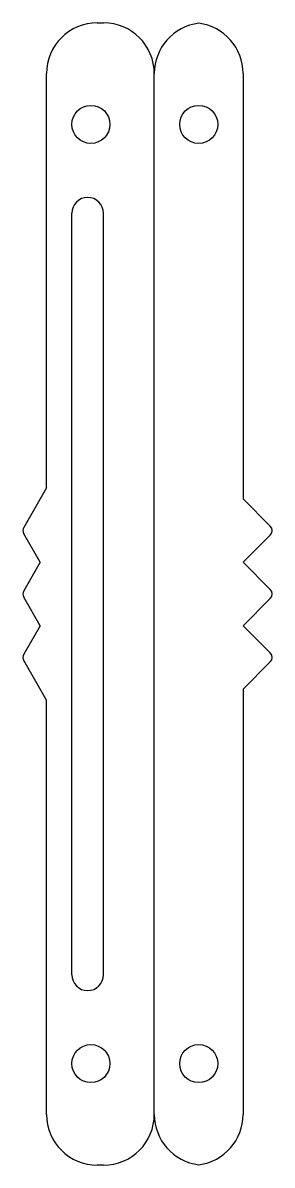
# Model space of a CAD drawing. Header units: inches. Extents: x -10.4 to 9.3, y -45 to 45.
import ezdxf

# ---------------------------------------------------------------- set-up
doc = ezdxf.new("R2010")
doc.units = ezdxf.units.IN
doc.header["$MEASUREMENT"] = 0

msp = doc.modelspace()

# ---------------------------------------------------------------- linework, layer by layer
for p, q in [((-4.5, 45), (-4, 45)), ((-8.5, 8.366), (-8.5, 41)), ((0, -41), (0, 41)), ((7, 41), (7, 7.5)), ((-6.5, -30), (-6.5, 30)), ((-4, -30), (-4, 30)), ((-8.5, 8.366), (-10.299, 5.25)), ((7, 7.5), (9.146, 5.354)), ((-9, 2.5), (-10.299, 4.75)), ((7, 2.5), (9.146, 4.646)), ((-9, 2.5), (-10.299, 0.25)), ((7, 2.5), (9.146, 0.354)), ((-9, -2.5), (-10.299, -0.25)), ((7, -2.5), (9.146, -0.354)), ((-9, -2.5), (-10.299, -4.75)), ((7, -2.5), (9.146, -4.646)), ((-8.5, -8.366), (-10.299, -5.25)), ((7, -7.5), (9.146, -5.354)), ((7, -7.5), (7, -41)), ((-8.5, -41), (-8.5, -8.366)), ((-4, -45), (-4.5, -45))]:
    msp.add_line(p, q)
for centre in [(-5, 37), (3.5, 37), (-5, -37), (3.5, -37)]:
    msp.add_circle(centre, 1.5)
for centre, radius, start, end in [((-4.5, 41), 4, 90, 180), ((-4, 41), 4, 0, 90), ((4, 41), 4, 97.18076, 180), ((3, 41), 4, 0, 82.81924), ((-5.25, 30), 1.25, 0, 180), ((-9.866, 5), 0.5, 150, 210), ((8.793, 5), 0.5, 315, 45), ((-9.866, 0), 0.5, 150, 210), ((8.793, 0), 0.5, 315, 45), ((-9.866, -5), 0.5, 150, 210), ((8.793, -5), 0.5, 315, 45), ((-5.25, -30), 1.25, 180, 0), ((-4.5, -41), 4, 180, 270), ((-4, -41), 4, 270, 0), ((4, -41), 4, 180, 262.81924), ((3, -41), 4, 277.18076, 0)]:
    msp.add_arc(centre, radius, start, end)

doc.saveas('drawing.dxf')
